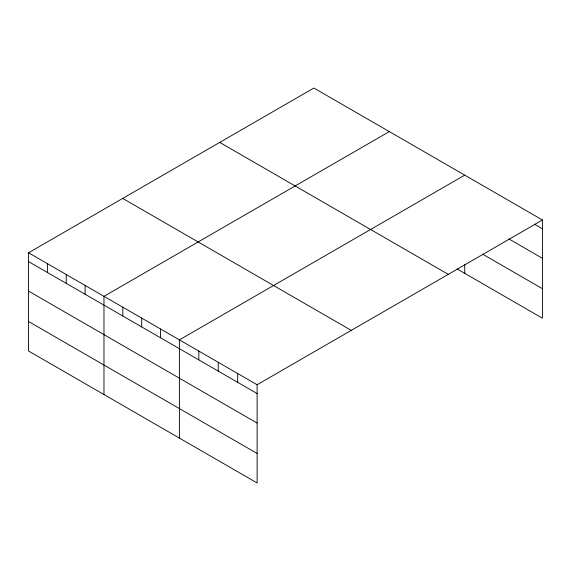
<?xml version="1.0" encoding="UTF-8"?>
<svg xmlns="http://www.w3.org/2000/svg" width="571" height="571" viewBox="0 0 571 571"><rect width="100%" height="100%" fill="white"/><g stroke="black" fill="none" stroke-linecap="round" stroke-linejoin="round"><path stroke-width="0.86" d="M542.45 219.999L313.886 88.041L28.55 252.782L28.55 351.001L257.114 482.959L257.114 384.74L542.45 219.999L542.45 318.218L457.2 268.998M389.315 131.587L103.972 296.328L103.972 394.547M464.737 175.14L179.401 339.873L179.401 438.093M534.228 224.075L542.45 228.814M508.825 238.906L542.45 258.32M482.673 254.202L542.45 288.712M219.728 142.407L448.285 274.365M122.715 198.415L351.272 330.381M28.55 252.782L257.114 384.74M28.55 261.597L257.114 393.555M28.55 291.096L257.114 423.061M28.55 321.494L257.114 453.453M464.737 264.673L464.737 273.352M237.686 373.527L237.686 382.342M218.258 362.307L218.258 371.121M198.829 351.094L198.829 359.908M160.544 328.989L160.544 337.804M141.687 318.104L141.687 326.919M122.829 307.212L122.829 316.027M85.122 285.443L85.122 294.258M66.265 274.558L66.265 283.373M47.407 263.666L47.407 272.481"/></g></svg>
